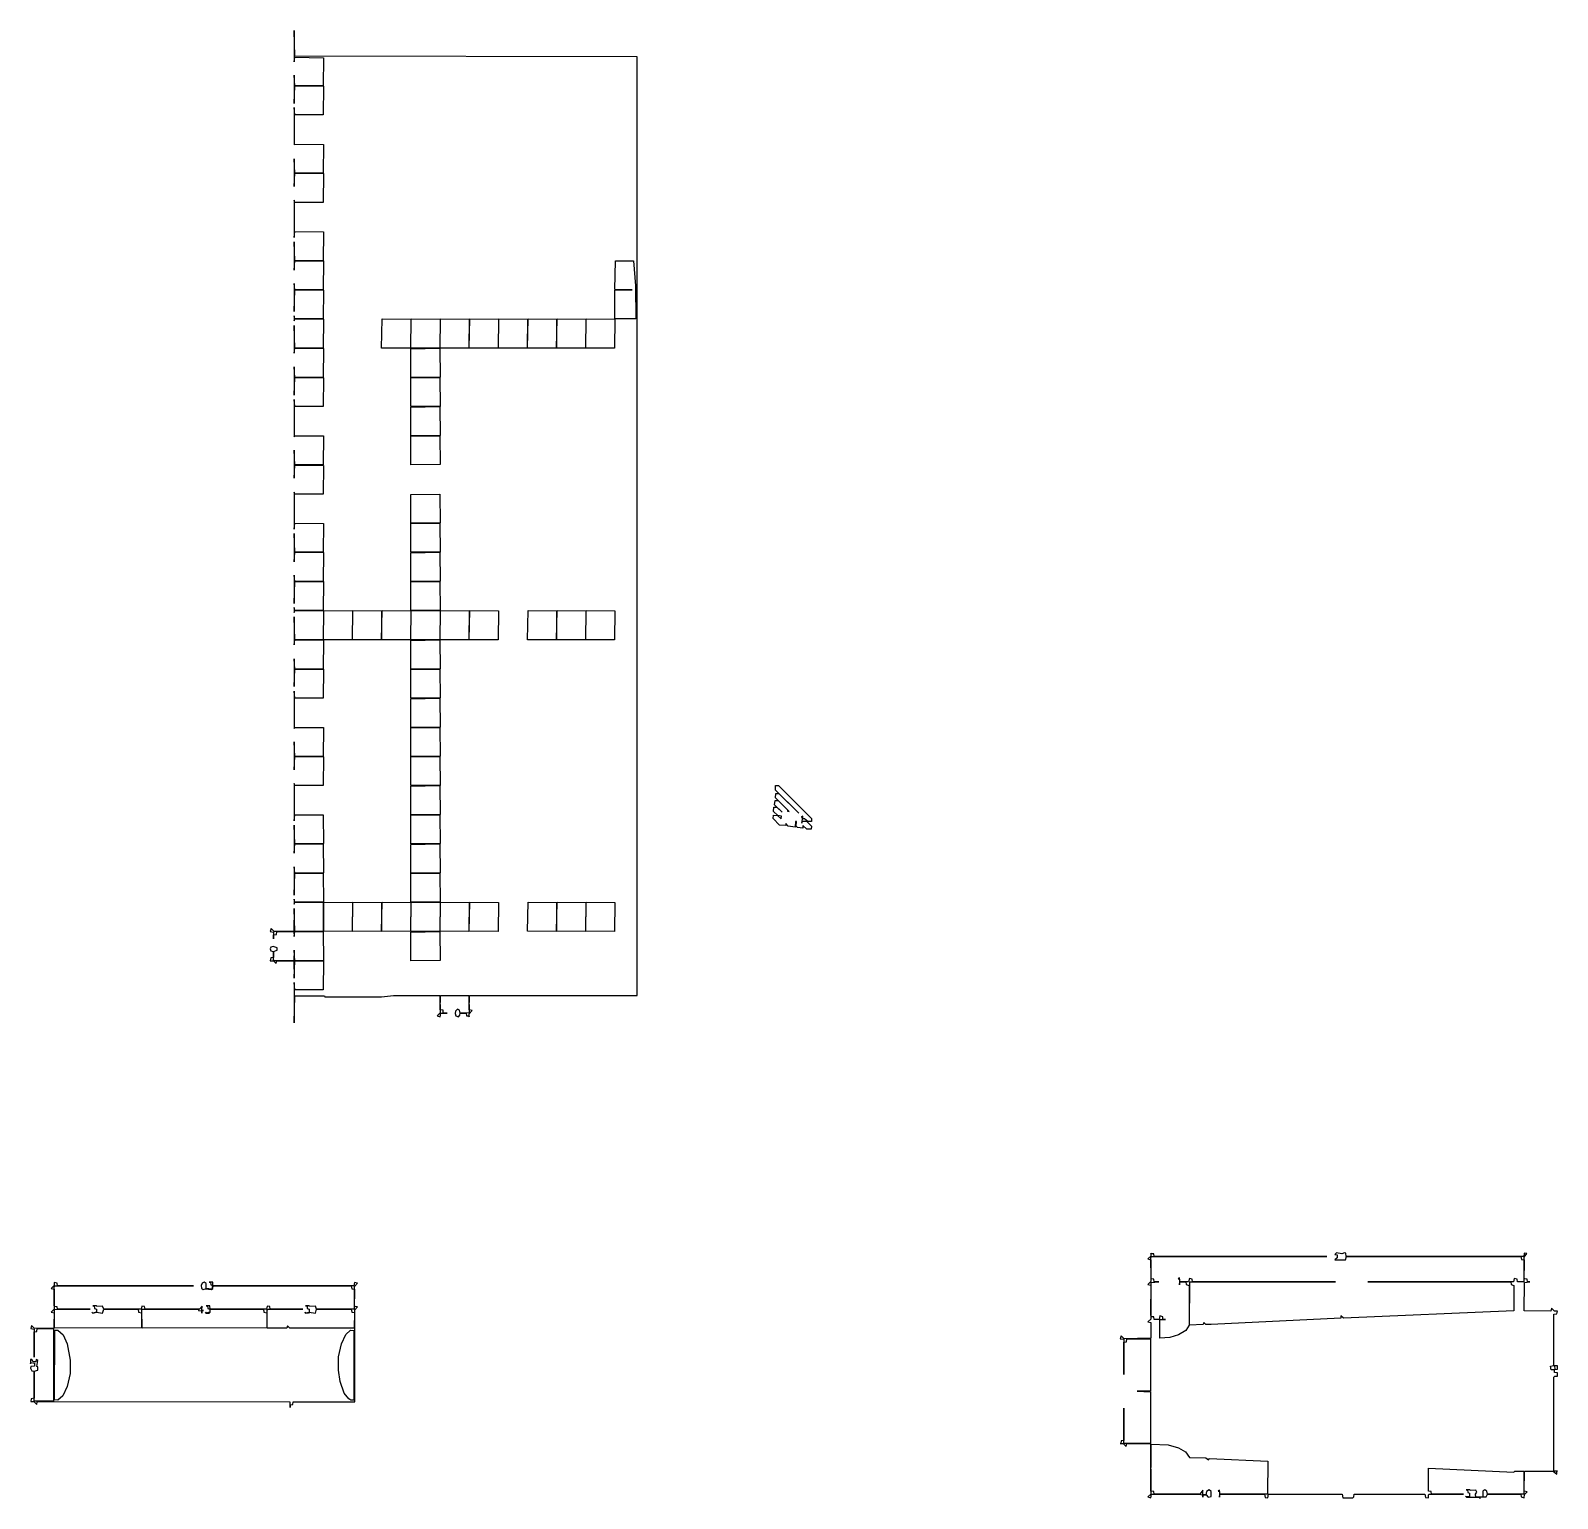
# Model space of a CAD drawing. Extents: x 125 to 734, y 95 to 997.
# Drawn here: x 209 to 733, y 95 to 599 of the extents above; entities that cross this region are included whole.
import ezdxf

# ---------------------------------------------------------------- set-up
doc = ezdxf.new("R2010")
doc.units = 0

msp = doc.modelspace()

# ---------------------------------------------------------------- linework, layer by layer
at = {"layer": 'BRIDGE_ROUTE'}
for p, q in [((216.92, 168.4), (215.98, 167.47)), ((218.02, 169.25), (216.92, 169.5)), ((216.92, 169.5), (216.92, 168.4)), ((216.92, 167.98), (217.17, 168.32)), ((216.92, 161.54), (216.92, 167.98)), ((217.17, 168.32), (264.75, 168.32)), ((218.1, 168.32), (218.02, 169.25)), ((264.75, 168.32), (218.1, 168.32)), ((267.72, 169.25), (267.38, 168.4)), ((267.38, 168.4), (267.55, 167.56)), ((268.39, 169.59), (267.72, 169.25)), ((269.07, 169.08), (268.39, 169.59)), ((269.16, 167.47), (269.07, 169.08)), ((271.36, 169.59), (270.09, 169.59)), ((270.09, 169.59), (270.59, 169.59)), ((270.59, 169.59), (270.68, 168.66)), ((270.68, 168.66), (271.27, 168.4)), ((271.27, 168.4), (271.1, 167.13)), ((271.44, 168.32), (271.36, 169.59)), ((319.79, 168.32), (271.44, 168.32)), ((271.44, 167.47), (271.53, 168.32)), ((271.53, 168.32), (318.85, 168.32)), ((318.85, 168.32), (319.02, 167.3)), ((319.96, 169.5), (319.79, 168.32)), ((320.97, 169.25), (319.96, 169.5)), ((319.96, 168.06), (320.97, 169.25)), ((319.96, 161.54), (319.96, 168.06)), ((215.98, 167.47), (216.92, 167.22)), ((216.92, 167.22), (216.92, 160.27)), ((267.55, 167.56), (268.05, 167.05)), ((268.05, 167.05), (268.9, 167.3)), ((268.9, 167.3), (270.93, 167.05)), ((271.1, 167.13), (269.16, 167.47)), ((270.93, 167.05), (271.44, 167.47)), ((319.02, 167.3), (319.96, 167.22)), ((319.96, 167.22), (319.87, 160.27)), ((216.92, 160.27), (215.98, 159.34)), ((215.98, 159.34), (216.92, 159.09)), ((217.09, 161.21), (216.92, 161.54)), ((216.92, 159.09), (216.92, 153.84)), ((217, 153.84), (217.09, 160.19)), ((218.02, 161.12), (217.09, 161.21)), ((217.09, 160.19), (229.28, 160.27)), ((218.1, 160.27), (218.02, 161.12)), ((229.28, 160.27), (218.1, 160.27)), ((230.21, 159), (229.95, 159.34)), ((229.95, 159.34), (230.21, 159)), ((231.48, 161.46), (230.21, 161.46)), ((230.21, 161.46), (230.72, 161.46)), ((231.48, 159.26), (230.21, 159)), ((230.21, 159), (231.48, 159.26)), ((230.72, 161.46), (230.8, 160.53)), ((230.8, 160.53), (231.48, 160.27)), ((231.56, 161.21), (231.48, 161.46)), ((231.48, 160.27), (231.48, 159.26)), ((231.48, 159.26), (233.6, 159)), ((233.6, 161.37), (231.56, 161.21)), ((234.02, 160.27), (233.6, 161.37)), ((233.6, 159), (234.02, 160.27)), ((246.8, 160.27), (234.02, 160.27)), ((234.02, 160.27), (245.79, 160.27)), ((245.79, 160.27), (245.87, 159.26)), ((245.87, 159.26), (246.97, 159.09)), ((247.06, 161.37), (246.8, 160.27)), ((246.97, 159.09), (246.97, 153.92)), ((247.9, 161.29), (247.06, 161.37)), ((247.06, 160.1), (247.31, 160.27)), ((247.14, 153.84), (247.06, 160.1)), ((247.31, 160.27), (266.45, 160.27)), ((248.16, 160.27), (247.9, 161.29)), ((266.78, 160.27), (248.16, 160.27)), ((266.45, 160.27), (266.53, 159.85)), ((266.53, 159.85), (267.63, 159.77)), ((267.72, 161.37), (266.78, 160.27)), ((267.63, 159.94), (267.72, 161.37)), ((268.22, 159.85), (267.63, 159.94)), ((267.63, 159.68), (268.22, 159.85)), ((267.63, 159.77), (267.63, 159)), ((267.63, 159), (267.63, 159.68)), ((269.07, 159), (268.9, 159.34)), ((268.9, 159.34), (269.07, 159)), ((270.34, 161.46), (269.07, 161.46)), ((269.07, 161.46), (269.58, 161.46)), ((270.34, 159.26), (269.07, 159)), ((269.07, 159), (270.09, 159)), ((269.58, 161.46), (269.66, 160.53)), ((269.66, 160.53), (270.34, 160.36)), ((270.09, 159), (270.43, 159.34)), ((270.43, 160.27), (270.34, 161.46)), ((270.34, 160.36), (270.34, 159.26)), ((289.81, 160.27), (270.43, 160.27)), ((270.43, 159.34), (270.51, 160.27)), ((270.51, 160.27), (288.8, 160.27)), ((288.8, 160.27), (288.88, 159.34)), ((288.88, 159.34), (289.9, 159.09)), ((289.98, 161.37), (289.81, 160.27)), ((289.9, 159.09), (289.9, 153.92)), ((290.91, 161.29), (289.98, 161.37)), ((289.98, 160.02), (290.24, 160.27)), ((290.07, 153.84), (289.98, 160.02)), ((290.24, 160.27), (302.26, 160.27)), ((291.08, 160.27), (290.91, 161.29)), ((302.26, 160.27), (291.08, 160.27)), ((303.19, 159), (303.02, 159.26)), ((303.02, 159.26), (303.19, 159)), ((304.46, 161.46), (303.19, 161.46)), ((303.19, 161.46), (303.7, 161.46)), ((303.19, 159), (304.46, 159.26)), ((304.21, 159), (303.19, 159)), ((303.7, 161.46), (303.78, 160.53)), ((303.78, 160.53), (304.46, 160.27)), ((304.46, 159.26), (304.21, 159)), ((304.55, 161.21), (304.46, 161.46)), ((304.46, 160.27), (304.46, 159.26)), ((304.46, 159.26), (306.58, 159)), ((306.58, 161.37), (304.55, 161.21)), ((307, 160.27), (306.58, 161.37)), ((306.58, 159), (307, 160.27)), ((319.87, 160.27), (307, 160.27)), ((307, 160.27), (318.85, 160.27)), ((318.85, 160.27), (319.02, 159.26)), ((319.02, 159.26), (319.96, 159.17)), ((319.96, 159.17), (319.87, 153.84)), ((320.12, 161.21), (319.96, 161.54)), ((320.04, 160.1), (321.06, 161.12)), ((320.12, 128.52), (320.04, 160.1)), ((321.06, 161.12), (320.12, 161.21)), ((209.21, 154.69), (208.96, 153.67)), ((208.96, 153.67), (210.06, 153.5)), ((210.23, 153.67), (209.21, 154.69)), ((210.06, 153.5), (210.06, 143.85)), ((210.06, 152.57), (211.07, 152.65)), ((210.06, 143.85), (210.06, 152.57)), ((216.92, 153.84), (210.23, 153.67)), ((211.07, 152.65), (211.16, 153.67)), ((211.16, 153.67), (216.75, 153.59)), ((216.75, 153.59), (216.75, 128.78)), ((246.97, 153.92), (217, 153.84)), ((289.9, 153.92), (247.14, 153.84)), ((296.76, 153.84), (290.07, 153.84)), ((297.01, 154.6), (296.76, 153.84)), ((297.77, 153.84), (297.01, 154.6)), ((319.87, 153.84), (297.77, 153.84)), ((209.3, 143.09), (208.87, 143.09)), ((208.87, 143.09), (208.87, 141.56)), ((208.87, 141.56), (208.96, 142.07)), ((208.96, 142.07), (210.23, 141.82)), ((209.72, 142.32), (209.3, 143.09)), ((210.74, 142.32), (209.72, 142.32)), ((210.23, 141.82), (210.23, 140.8)), ((210.82, 143.09), (210.74, 142.32)), ((211.33, 142.75), (210.82, 143.09)), ((211.07, 140.63), (211.33, 142.75)), ((208.96, 140.72), (208.87, 140.12)), ((208.87, 140.12), (209.3, 139.19)), ((210.23, 140.8), (208.96, 140.72)), ((209.3, 139.19), (210.06, 139.02)), ((210.06, 139.11), (211.33, 139.36)), ((210.14, 128.78), (210.06, 139.11)), ((210.06, 139.02), (210.06, 129.79)), ((211.33, 140.55), (211.07, 140.63)), ((211.33, 139.36), (211.33, 140.55)), ((209.13, 129.62), (208.96, 128.69)), ((208.96, 128.69), (209.97, 128.61)), ((210.06, 129.79), (209.13, 129.62)), ((209.97, 128.61), (210.99, 127.68)), ((216.75, 128.78), (210.14, 128.78)), ((210.99, 127.68), (211.16, 128.69)), ((211.16, 128.69), (297.77, 128.52)), ((297.77, 128.52), (297.86, 126.66)), ((297.86, 127.51), (298.79, 127.59)), ((297.86, 126.66), (297.86, 127.51)), ((298.79, 127.59), (298.96, 128.52)), ((298.96, 128.52), (320.12, 128.52))]:
    msp.add_line(p, q, dxfattribs=at)
at = {"layer": 'CONTROL_CAVITY'}
for p, q in [((593.09, 178.48), (592.07, 177.55)), ((593.09, 179.58), (593.09, 178.48)), ((593.17, 179.32), (593.09, 179.58)), ((593.09, 178.05), (593.34, 178.39)), ((593.17, 170.69), (593.09, 178.05)), ((594.11, 179.32), (593.17, 179.32)), ((593.34, 178.39), (653.46, 178.39)), ((594.19, 178.39), (594.11, 179.32)), ((653.46, 178.39), (594.19, 178.39)), ((656.76, 179.66), (656.17, 179.07)), ((656.17, 179.07), (656.93, 178.99)), ((658.62, 179.32), (656.76, 179.66)), ((656.93, 178.99), (656.93, 177.97)), ((659.55, 179.66), (658.62, 179.32)), ((659.98, 179.49), (659.55, 179.66)), ((659.89, 177.21), (660.23, 178.39)), ((660.06, 178.39), (659.98, 179.49)), ((721.02, 178.39), (660.06, 178.39)), ((660.23, 178.39), (720.01, 178.39)), ((720.01, 178.39), (720.17, 177.38)), ((721.11, 179.58), (721.02, 178.39)), ((722.04, 179.41), (721.11, 179.58)), ((721.11, 178.14), (722.04, 179.41)), ((721.11, 171.03), (721.11, 178.14)), ((592.07, 177.55), (593.09, 177.29)), ((593.09, 177.29), (593.09, 169.76)), ((656.93, 177.97), (656.17, 177.21)), ((656.17, 177.21), (659.89, 177.21)), ((720.17, 177.38), (721.11, 177.29)), ((721.11, 177.29), (721.02, 169.67)), ((593.09, 169.76), (592.07, 168.83)), ((592.07, 168.83), (593.09, 168.57)), ((593.09, 158.16), (593.17, 169.5)), ((593.09, 168.57), (593.09, 156.89)), ((594.11, 170.6), (593.17, 170.69)), ((593.17, 169.5), (595.8, 169.67)), ((594.19, 169.67), (594.11, 170.6)), ((595.8, 169.67), (594.19, 169.67)), ((602.91, 171.11), (602.4, 170.69)), ((602.4, 170.69), (602.91, 170.6)), ((603, 169.67), (602.91, 171.11)), ((602.91, 170.6), (602.91, 168.66)), ((602.91, 168.66), (603, 169.67)), ((606.04, 169.67), (603, 169.67)), ((603, 169.67), (605.11, 169.67)), ((605.11, 169.67), (605.2, 168.74)), ((605.2, 168.74), (606.21, 168.49)), ((606.3, 170.86), (606.04, 169.67)), ((606.21, 168.49), (606.21, 154.86)), ((607.31, 170.6), (606.3, 170.86)), ((606.38, 154.86), (606.47, 169.67)), ((606.47, 169.67), (656.42, 169.67)), ((607.4, 169.67), (607.31, 170.6)), ((656.42, 169.67), (607.4, 169.67)), ((717.47, 169.67), (667.51, 169.67)), ((667.51, 169.67), (716.53, 169.67)), ((716.53, 169.67), (716.62, 168.74)), ((716.62, 168.74), (717.63, 168.49)), ((717.72, 170.86), (717.47, 169.67)), ((717.63, 168.49), (717.55, 159.77)), ((718.74, 170.6), (717.72, 170.86)), ((718.82, 169.67), (718.74, 170.6)), ((721.02, 169.67), (718.82, 169.67)), ((721.28, 170.69), (721.11, 171.03)), ((721.11, 159.77), (721.19, 169.5)), ((721.19, 169.5), (723.05, 169.67)), ((722.12, 170.6), (721.28, 170.69)), ((722.21, 169.67), (722.12, 170.6)), ((723.05, 169.67), (722.21, 169.67)), ((593.26, 157.73), (593.09, 158.16)), ((594.11, 157.73), (593.26, 157.73)), ((594.19, 156.8), (594.11, 157.73)), ((596.14, 157.99), (595.97, 156.8)), ((597.15, 157.73), (596.14, 157.99)), ((597.24, 156.8), (597.15, 157.73)), ((658.2, 157.23), (613.75, 155.11)), ((659.21, 157.23), (658.2, 158.07)), ((658.2, 158.07), (658.2, 157.23)), ((717.55, 159.77), (659.21, 157.23)), ((730.25, 159.68), (721.11, 159.77)), ((730.5, 160.7), (730.25, 159.68)), ((731.52, 159.68), (730.5, 160.7)), ((731.27, 158.58), (732.28, 158.67)), ((731.27, 140.97), (731.27, 158.58)), ((732.54, 159.68), (731.52, 159.68)), ((732.28, 158.67), (732.54, 159.68)), ((593.09, 156.89), (592.07, 155.96)), ((592.07, 155.96), (593.09, 155.7)), ((593.09, 155.7), (593.09, 150.37)), ((595.97, 156.8), (594.19, 156.8)), ((596.14, 156.55), (596.39, 156.8)), ((596.22, 150.37), (596.14, 156.55)), ((596.39, 156.8), (598.09, 156.8)), ((598.09, 156.8), (597.24, 156.8)), ((605.03, 152.99), (602.57, 151.55)), ((606.21, 154.86), (605.03, 152.99)), ((611.04, 155.02), (606.38, 154.86)), ((611.21, 155.7), (611.04, 155.02)), ((611.89, 155.11), (611.21, 155.7)), ((613.75, 155.11), (611.89, 155.11)), ((582.93, 151.21), (582.59, 150.2)), ((582.59, 150.2), (583.78, 150.03)), ((583.95, 150.2), (582.93, 151.21)), ((583.78, 150.03), (583.78, 137.92)), ((583.78, 149.01), (584.79, 149.18)), ((583.78, 137.92), (583.78, 149.01)), ((593.09, 150.37), (583.95, 150.2)), ((584.79, 149.18), (584.88, 150.2)), ((584.88, 150.2), (592.92, 150.11)), ((592.92, 150.11), (592.92, 132.25)), ((599.61, 150.62), (596.22, 150.37)), ((602.57, 151.55), (599.61, 150.62)), ((730.17, 140.8), (731.27, 140.97)), ((730.42, 139.53), (730.17, 140.8)), ((731.44, 139.53), (730.42, 139.53)), ((731.27, 136.99), (731.6, 137.33)), ((731.27, 104.99), (731.27, 136.99)), ((731.69, 139.78), (731.44, 139.53)), ((732.54, 140.89), (731.52, 140.89)), ((731.52, 140.89), (731.69, 139.78)), ((731.52, 139.62), (732.54, 139.7)), ((731.52, 138.6), (731.52, 139.62)), ((732.54, 138.51), (731.52, 138.6)), ((731.6, 137.33), (732.54, 137.33)), ((732.54, 139.7), (732.54, 140.89)), ((732.54, 137.33), (732.54, 138.51)), ((592.92, 132.25), (588.43, 132.16)), ((588.43, 132.16), (592.92, 132)), ((592.92, 132), (592.92, 114.3)), ((583.86, 114.3), (583.78, 126.41)), ((583.78, 126.41), (583.78, 115.32)), ((582.93, 115.23), (582.85, 114.3)), ((583.78, 115.32), (582.93, 115.23)), ((582.85, 114.3), (582.59, 114.22)), ((582.59, 114.22), (583.61, 114.22)), ((583.61, 114.22), (584.62, 113.2)), ((592.92, 114.3), (583.86, 114.3)), ((584.62, 113.2), (584.88, 114.22)), ((584.88, 114.22), (593.01, 114.13)), ((593.01, 114.13), (593.09, 96.94)), ((593.09, 97.87), (593.17, 114.05)), ((593.17, 114.05), (599.02, 113.79)), ((599.02, 113.79), (602.57, 112.78)), ((602.57, 112.78), (604.94, 111.42)), ((604.94, 111.42), (606.3, 109.47)), ((606.3, 109.47), (611.89, 109.3)), ((611.89, 109.3), (612.9, 108.71)), ((612.9, 108.71), (613.16, 109.14)), ((613.16, 109.14), (633.22, 108.2)), ((633.22, 108.2), (633.05, 96.86)), ((688.26, 97.96), (688.26, 105.75)), ((688.26, 105.75), (717.63, 104.48)), ((731.44, 104.73), (731.27, 104.99)), ((717.63, 104.48), (717.97, 104.73)), ((717.97, 104.73), (721.02, 104.73)), ((721.02, 104.73), (721.02, 96.86)), ((721.11, 97.96), (721.28, 104.73)), ((721.28, 104.73), (731.01, 104.73)), ((731.01, 104.73), (732.28, 103.72)), ((732.54, 104.73), (731.44, 104.73)), ((732.28, 104.65), (732.54, 104.73)), ((732.28, 103.72), (732.28, 104.65)), ((593.09, 96.94), (592.07, 96.01)), ((592.07, 96.01), (593.09, 95.67)), ((594.11, 97.79), (593.09, 97.87)), ((593.09, 95.67), (593.34, 96.86)), ((593.34, 96.86), (609.68, 96.86)), ((594.19, 96.86), (594.11, 97.79)), ((609.85, 96.86), (594.19, 96.86)), ((609.68, 96.86), (610.79, 96.69)), ((610.95, 98.3), (609.85, 96.86)), ((610.79, 96.69), (610.87, 95.84)), ((610.87, 96.77), (610.95, 98.3)), ((611.97, 96.69), (610.87, 96.77)), ((610.87, 95.84), (611.04, 96.69)), ((611.04, 96.69), (612.06, 96.69)), ((612.22, 97.79), (611.97, 96.69)), ((612.06, 96.69), (612.73, 95.84)), ((613.07, 98.38), (612.22, 97.79)), ((612.73, 95.84), (613.75, 96.1)), ((613.75, 97.79), (613.07, 98.38)), ((613.75, 96.1), (613.75, 97.79)), ((616.63, 98.3), (616.12, 97.87)), ((616.12, 97.87), (616.63, 97.79)), ((616.71, 96.86), (616.63, 98.3)), ((616.63, 97.79), (616.63, 95.84)), ((616.63, 95.84), (616.71, 96.86)), ((633.05, 96.86), (616.71, 96.86)), ((616.71, 96.86), (632.12, 96.86)), ((632.12, 96.86), (632.29, 95.76)), ((632.29, 95.76), (633.22, 95.67)), ((633.22, 95.67), (633.48, 96.86)), ((633.48, 96.86), (658.71, 96.86)), ((658.71, 96.86), (658.96, 95.67)), ((658.96, 95.67), (662.35, 95.67)), ((662.35, 95.67), (662.69, 96.01)), ((662.69, 96.01), (662.77, 96.86)), ((662.77, 96.86), (687.07, 96.86)), ((687.07, 96.86), (687.32, 95.76)), ((687.32, 95.76), (688.26, 95.67)), ((689.27, 97.79), (688.26, 97.96)), ((688.26, 96.69), (688.51, 96.86)), ((688.26, 95.67), (688.26, 96.69)), ((688.51, 96.86), (700.28, 96.86)), ((689.36, 96.86), (689.27, 97.79)), ((700.28, 96.86), (689.36, 96.86)), ((701.21, 95.93), (700.96, 96.18)), ((700.96, 96.18), (701.38, 95.84)), ((702.48, 98.38), (701.21, 98.38)), ((701.21, 98.38), (701.72, 98.38)), ((702.39, 96.1), (701.21, 95.93)), ((701.38, 95.84), (705.78, 95.84)), ((701.72, 98.38), (701.8, 97.45)), ((701.8, 97.45), (702.39, 97.2)), ((702.39, 97.2), (702.39, 96.1)), ((702.56, 98.13), (702.48, 98.38)), ((704.51, 98.3), (702.56, 98.13)), ((704.43, 96.94), (704.85, 97.54)), ((704.51, 95.84), (704.43, 96.94)), ((704.85, 97.54), (704.51, 98.3)), ((706.97, 96.01), (704.51, 95.84)), ((705.78, 95.84), (705.87, 95.42)), ((705.87, 95.42), (706.12, 95.93)), ((706.12, 95.93), (708.07, 95.93)), ((707.64, 98.38), (706.97, 97.96)), ((706.97, 97.96), (706.97, 96.01)), ((708.32, 97.96), (707.64, 98.38)), ((708.07, 95.93), (708.49, 96.86)), ((708.49, 96.86), (708.32, 97.96)), ((721.02, 96.86), (708.49, 96.86)), ((708.49, 96.86), (720.01, 96.86)), ((720.01, 96.86), (720.09, 95.93)), ((720.09, 95.93), (721.11, 95.67)), ((722.12, 97.71), (721.11, 97.96)), ((721.11, 95.67), (721.19, 96.77)), ((721.19, 96.77), (722.12, 97.71))]:
    msp.add_line(p, q, dxfattribs=at)
at = {"layer": 'PICKGUARD'}
for p, q in [((299.3, 598.76), (299.3, 588.09)), ((299.47, 589.96), (299.3, 598.76)), ((299.3, 588.09), (299.47, 589.62)), ((416.9, 589.79), (299.47, 589.96)), ((299.47, 589.62), (309.29, 589.36)), ((309.29, 589.36), (309.2, 579.8)), ((416.9, 267.89), (416.9, 589.79)), ((299.47, 579.8), (299.3, 583.44)), ((299.3, 583.44), (299.3, 573.79)), ((299.3, 573.79), (299.47, 579.8)), ((309.2, 579.8), (299.47, 579.8)), ((299.47, 579.8), (309.29, 579.71)), ((309.29, 579.71), (309.2, 569.81)), ((299.47, 569.81), (299.3, 572.35)), ((299.3, 572.35), (299.3, 559.56)), ((309.2, 569.81), (299.47, 569.81)), ((299.3, 559.56), (299.47, 559.82)), ((299.47, 559.82), (309.29, 559.73)), ((309.29, 559.73), (309.2, 549.83)), ((299.47, 549.83), (299.3, 554.82)), ((299.3, 554.82), (299.3, 545.25)), ((299.3, 545.25), (299.47, 549.83)), ((309.2, 549.83), (299.47, 549.83)), ((299.47, 549.83), (309.29, 549.74)), ((309.29, 549.74), (309.2, 539.83)), ((299.47, 539.83), (299.3, 540.6)), ((299.3, 540.6), (299.3, 527.81)), ((309.2, 539.83), (299.47, 539.83)), ((299.3, 527.81), (299.47, 529.84)), ((299.47, 529.84), (309.29, 529.76)), ((309.29, 529.76), (309.2, 519.85)), ((299.47, 519.85), (299.3, 526.29)), ((299.3, 526.29), (299.3, 516.64)), ((299.3, 516.64), (299.47, 519.85)), ((309.2, 519.85), (299.47, 519.85)), ((299.47, 519.85), (309.29, 519.77)), ((309.29, 519.77), (309.2, 509.86)), ((299.47, 509.86), (299.3, 511.98)), ((299.3, 511.98), (299.3, 502.41)), ((299.3, 502.41), (299.47, 509.86)), ((309.2, 509.86), (299.47, 509.86)), ((299.47, 509.86), (309.29, 509.78)), ((309.29, 509.78), (309.2, 499.87)), ((299.47, 499.87), (299.3, 500.89)), ((299.3, 500.89), (299.3, 499.19)), ((299.3, 499.19), (299.47, 499.87)), ((299.47, 489.8), (299.3, 497.67)), ((299.3, 497.67), (299.3, 488.1)), ((309.2, 499.87), (299.47, 499.87)), ((299.47, 499.87), (309.29, 499.79)), ((309.29, 499.79), (309.2, 489.8)), ((299.3, 488.1), (299.47, 489.8)), ((309.2, 489.8), (299.47, 489.8)), ((299.47, 489.8), (309.29, 489.71)), ((309.29, 489.71), (309.2, 479.81)), ((299.47, 479.81), (299.3, 483.45)), ((299.3, 483.45), (299.3, 473.79)), ((299.3, 473.79), (299.47, 479.81)), ((309.2, 479.81), (299.47, 479.81)), ((299.47, 479.81), (309.29, 479.72)), ((309.29, 479.72), (309.2, 469.82)), ((299.47, 469.82), (299.3, 472.27)), ((299.3, 472.27), (299.3, 459.49)), ((309.2, 469.82), (299.47, 469.82)), ((299.3, 459.49), (299.47, 459.82)), ((299.47, 459.82), (309.29, 459.74)), ((309.29, 459.74), (309.2, 449.83)), ((299.47, 449.83), (299.3, 454.83)), ((299.3, 454.83), (299.3, 445.26)), ((299.3, 445.26), (299.47, 449.75)), ((309.2, 449.83), (299.47, 449.83)), ((299.47, 449.75), (309.29, 449.66)), ((309.29, 449.66), (309.2, 439.84)), ((299.47, 439.84), (299.3, 440.52)), ((299.3, 440.52), (299.3, 427.74)), ((309.2, 439.84), (299.47, 439.84)), ((299.3, 427.74), (299.47, 429.85)), ((299.47, 429.85), (309.29, 429.77)), ((309.29, 429.77), (309.2, 419.86)), ((299.47, 419.86), (299.3, 426.3)), ((299.3, 426.3), (299.3, 416.64)), ((299.3, 416.64), (299.47, 419.86)), ((309.2, 419.86), (299.47, 419.86)), ((299.47, 419.86), (309.29, 419.78)), ((309.29, 419.78), (309.2, 409.87)), ((299.47, 409.87), (299.3, 411.99)), ((299.3, 411.99), (299.3, 402.34)), ((299.3, 402.34), (299.47, 409.87)), ((309.2, 409.87), (299.47, 409.87)), ((299.47, 409.87), (309.29, 409.79)), ((309.29, 409.79), (309.2, 399.88)), ((299.47, 399.88), (299.3, 400.9)), ((299.3, 400.9), (299.3, 399.2)), ((299.3, 399.2), (299.47, 399.88)), ((309.2, 399.88), (299.47, 399.88)), ((299.47, 399.88), (309.29, 399.8)), ((309.29, 399.8), (309.2, 389.81)), ((299.47, 389.81), (299.3, 397.68)), ((299.3, 397.68), (299.3, 388.11)), ((299.3, 388.11), (299.47, 389.81)), ((309.2, 389.81), (299.47, 389.81)), ((299.47, 389.81), (309.29, 389.72)), ((309.29, 389.72), (309.2, 379.81)), ((299.47, 379.81), (299.3, 383.37)), ((299.3, 383.37), (299.3, 373.8)), ((299.3, 373.8), (299.47, 379.81)), ((309.2, 379.81), (299.47, 379.81)), ((299.47, 379.81), (309.29, 379.73)), ((309.29, 379.73), (309.2, 369.82)), ((299.47, 369.82), (299.3, 372.28)), ((299.3, 372.28), (299.3, 359.49)), ((309.2, 369.82), (299.47, 369.82)), ((299.3, 359.49), (299.47, 359.83)), ((299.47, 359.83), (309.29, 359.75)), ((309.29, 359.75), (309.2, 349.84)), ((299.47, 349.84), (299.3, 354.84)), ((299.3, 354.84), (299.3, 345.27)), ((299.3, 345.27), (299.47, 349.84)), ((309.2, 349.84), (299.47, 349.84)), ((299.47, 349.84), (309.29, 349.76)), ((309.29, 349.76), (309.2, 339.85)), ((299.47, 339.85), (299.3, 340.53)), ((299.3, 340.53), (299.3, 327.74)), ((309.2, 339.85), (299.47, 339.85)), ((299.3, 327.74), (299.47, 329.86)), ((299.47, 319.87), (299.3, 326.31)), ((299.3, 326.31), (299.3, 316.65)), ((299.47, 329.86), (309.2, 329.86)), ((309.2, 329.86), (309.29, 319.96)), ((299.3, 316.65), (299.47, 319.87)), ((309.29, 319.96), (299.47, 319.87)), ((299.47, 319.87), (309.2, 319.87)), ((309.2, 319.87), (309.29, 309.96)), ((299.47, 309.88), (299.3, 312)), ((299.3, 312), (299.3, 302.34)), ((299.3, 302.34), (299.47, 309.88)), ((309.29, 309.96), (299.47, 309.88)), ((299.47, 309.88), (309.2, 309.88)), ((309.2, 309.88), (309.29, 299.97)), ((299.47, 299.89), (299.3, 300.91)), ((299.3, 300.91), (299.3, 299.21)), ((299.3, 299.21), (299.47, 299.89)), ((309.29, 299.97), (299.47, 299.89)), ((299.47, 299.89), (309.2, 299.89)), ((309.2, 299.89), (309.29, 289.9)), ((299.3, 297.69), (299.21, 289.81)), ((299.47, 289.81), (299.3, 297.69)), ((291.42, 290.91), (291.08, 289.81)), ((291.08, 289.81), (292.18, 289.64)), ((292.44, 289.81), (291.42, 290.91)), ((292.18, 289.64), (292.18, 287.36)), ((292.18, 288.71), (293.2, 288.8)), ((292.18, 287.36), (292.18, 288.71)), ((299.21, 289.81), (292.44, 289.81)), ((293.2, 288.8), (293.37, 289.81)), ((293.37, 289.81), (299.21, 289.81)), ((299.21, 289.81), (299.3, 288.12)), ((299.3, 288.12), (299.47, 289.81)), ((309.29, 289.9), (299.47, 289.81)), ((299.47, 289.81), (309.2, 289.81)), ((309.2, 289.81), (309.29, 279.91)), ((291.25, 284.4), (291, 283.89)), ((291, 283.89), (291.25, 283.21)), ((292.1, 284.65), (291.25, 284.4)), ((291.25, 283.21), (292.18, 282.96)), ((293.45, 284.23), (292.1, 284.65)), ((292.18, 282.96), (293.45, 283.38)), ((292.18, 280.08), (292.18, 282.96)), ((292.18, 282.96), (292.18, 280.92)), ((293.45, 283.38), (293.45, 284.23)), ((299.3, 283.38), (299.21, 279.82)), ((299.47, 279.82), (299.3, 283.38)), ((291.25, 280.75), (291.08, 279.82)), ((291.08, 279.82), (292.18, 279.74)), ((292.18, 280.92), (291.25, 280.75)), ((292.44, 279.82), (292.18, 280.08)), ((292.18, 279.74), (293.12, 278.81)), ((299.21, 279.82), (292.44, 279.82)), ((293.12, 278.81), (293.37, 279.82)), ((293.37, 279.82), (299.21, 279.82)), ((299.21, 279.82), (299.3, 273.81)), ((299.3, 273.81), (299.47, 279.82)), ((309.29, 279.91), (299.47, 279.82)), ((299.47, 279.82), (309.29, 279.74)), ((309.29, 279.74), (309.2, 269.83)), ((299.47, 269.83), (299.3, 272.29)), ((299.3, 272.29), (299.3, 258.49)), ((299.3, 258.49), (299.47, 267.72)), ((309.2, 269.83), (299.47, 269.83)), ((299.47, 267.72), (309.71, 267.72)), ((309.71, 267.72), (309.8, 267.38)), ((309.8, 267.38), (329.18, 267.38)), ((329.18, 267.38), (333.33, 267.89)), ((333.33, 267.89), (349.25, 267.89)), ((349.25, 267.89), (349.33, 261.96)), ((349.33, 262.97), (349.42, 267.89)), ((349.42, 267.89), (359.24, 267.89)), ((359.24, 267.89), (359.33, 261.96)), ((359.33, 262.97), (359.41, 267.89)), ((359.41, 267.89), (416.9, 267.89)), ((349.33, 261.96), (348.32, 260.86)), ((350.35, 262.81), (349.33, 262.97)), ((349.33, 260.6), (349.59, 261.87)), ((349.59, 261.87), (351.79, 261.87)), ((350.44, 261.87), (350.35, 262.81)), ((351.79, 261.87), (350.44, 261.87)), ((354.58, 262.55), (354.5, 261.7)), ((355.26, 263.14), (354.58, 262.55)), ((355.94, 262.81), (355.26, 263.14)), ((356.19, 261.87), (355.94, 262.81)), ((356.11, 261.11), (356.19, 261.87)), ((359.33, 261.96), (356.19, 261.87)), ((356.19, 261.87), (358.31, 261.87)), ((358.31, 261.87), (358.39, 260.86)), ((360.34, 262.72), (359.33, 262.97)), ((359.33, 261.62), (360.34, 262.72)), ((348.32, 260.86), (349.33, 260.6)), ((354.5, 261.7), (354.75, 260.86)), ((354.75, 260.86), (355.6, 260.6)), ((355.6, 260.6), (356.11, 261.11)), ((358.39, 260.86), (359.24, 260.86)), ((359.24, 260.86), (359.33, 260.6)), ((359.33, 260.6), (359.33, 261.62))]:
    msp.add_line(p, q, dxfattribs=at)
at = {"layer": 'SMALL_FEATURE'}
for p, q in [((409.28, 509.95), (409.45, 519.85)), ((409.45, 519.85), (415.63, 519.77)), ((415.63, 519.77), (416.39, 511.22)), ((415.21, 509.86), (409.28, 509.95)), ((409.28, 509.69), (415.21, 509.86)), ((409.28, 499.96), (409.28, 509.69)), ((416.39, 511.22), (416.48, 499.87)), ((329.27, 489.88), (329.44, 499.87)), ((329.44, 499.87), (339.26, 499.79)), ((339.26, 499.79), (339.17, 489.8)), ((339.26, 489.88), (339.43, 499.87)), ((339.43, 499.87), (349.33, 499.79)), ((349.33, 499.79), (349.25, 489.8)), ((349.33, 489.88), (349.5, 499.87)), ((349.5, 499.87), (359.33, 499.79)), ((359.33, 499.79), (359.24, 489.8)), ((359.33, 489.88), (359.49, 499.87)), ((359.49, 499.87), (369.32, 499.79)), ((369.32, 499.79), (369.23, 489.8)), ((369.32, 489.88), (369.49, 499.87)), ((369.49, 499.87), (379.31, 499.79)), ((379.31, 499.79), (379.22, 489.8)), ((379.31, 489.88), (379.48, 499.87)), ((379.48, 499.87), (389.3, 499.79)), ((389.3, 499.79), (389.21, 489.8)), ((389.3, 489.88), (389.47, 499.87)), ((389.47, 499.87), (399.29, 499.79)), ((399.29, 499.79), (399.2, 489.8)), ((399.29, 489.88), (399.46, 499.87)), ((399.46, 499.87), (409.28, 499.79)), ((409.28, 499.79), (409.19, 489.8)), ((416.48, 499.87), (409.28, 499.96)), ((339.17, 489.8), (329.27, 489.88)), ((349.25, 489.8), (339.26, 489.88)), ((339.26, 489.63), (349.25, 489.8)), ((339.34, 479.81), (339.26, 489.63)), ((349.25, 489.8), (349.33, 479.89)), ((359.24, 489.8), (349.33, 489.88)), ((369.23, 489.8), (359.33, 489.88)), ((379.22, 489.8), (369.32, 489.88)), ((389.21, 489.8), (379.31, 489.88)), ((399.2, 489.8), (389.3, 489.88)), ((409.19, 489.8), (399.29, 489.88)), ((339.26, 479.64), (349.25, 479.81)), ((339.34, 469.82), (339.26, 479.64)), ((349.33, 479.89), (339.34, 479.81)), ((349.25, 479.81), (349.33, 469.9)), ((339.26, 469.65), (349.25, 469.82)), ((339.34, 459.82), (339.26, 469.65)), ((349.33, 469.9), (339.34, 469.82)), ((349.25, 469.82), (349.33, 459.91)), ((339.26, 459.66), (349.25, 459.82)), ((339.34, 449.83), (339.26, 459.66)), ((349.33, 459.91), (339.34, 459.82)), ((349.25, 459.82), (349.33, 449.92)), ((349.33, 449.92), (339.34, 449.83)), ((339.26, 439.67), (349.25, 439.84)), ((339.34, 429.85), (339.26, 439.67)), ((349.25, 439.84), (349.33, 429.94)), ((339.26, 429.68), (349.25, 429.85)), ((339.34, 419.86), (339.26, 429.68)), ((349.33, 429.94), (339.34, 429.85)), ((349.25, 429.85), (349.33, 419.95)), ((339.26, 419.69), (349.25, 419.86)), ((339.34, 409.87), (339.26, 419.69)), ((349.33, 419.95), (339.34, 419.86)), ((349.25, 419.86), (349.33, 409.96)), ((339.26, 409.7), (349.25, 409.87)), ((339.34, 399.88), (339.26, 409.7)), ((349.33, 409.96), (339.34, 409.87)), ((349.25, 409.87), (349.33, 399.97)), ((309.29, 389.89), (309.46, 399.88)), ((309.46, 399.88), (319.28, 399.8)), ((319.28, 399.8), (319.19, 389.81)), ((319.28, 389.89), (319.45, 399.88)), ((319.45, 399.88), (329.27, 399.8)), ((329.27, 399.8), (329.18, 389.81)), ((329.27, 389.89), (329.44, 399.88)), ((329.44, 399.88), (339.26, 399.8)), ((339.26, 399.8), (339.17, 389.81)), ((339.26, 389.89), (339.43, 399.88)), ((349.33, 399.97), (339.34, 399.88)), ((339.43, 399.88), (349.33, 399.8)), ((349.33, 399.8), (349.25, 389.81)), ((349.33, 389.89), (349.5, 399.88)), ((349.5, 399.88), (359.33, 399.8)), ((359.33, 399.8), (359.24, 389.81)), ((359.33, 389.89), (359.49, 399.88)), ((359.49, 399.88), (369.32, 399.8)), ((369.32, 399.8), (369.23, 389.81)), ((379.31, 389.89), (379.48, 399.88)), ((379.48, 399.88), (389.3, 399.8)), ((389.3, 399.8), (389.21, 389.81)), ((389.3, 389.89), (389.47, 399.88)), ((389.47, 399.88), (399.29, 399.8)), ((399.29, 399.8), (399.2, 389.81)), ((399.29, 389.89), (399.46, 399.88)), ((399.46, 399.88), (409.28, 399.8)), ((409.28, 399.8), (409.19, 389.81)), ((319.19, 389.81), (309.29, 389.89)), ((329.18, 389.81), (319.28, 389.89)), ((339.17, 389.81), (329.27, 389.89)), ((349.25, 389.81), (339.26, 389.89)), ((339.26, 389.64), (349.25, 389.81)), ((339.34, 379.81), (339.26, 389.64)), ((349.25, 389.81), (349.33, 379.9)), ((359.24, 389.81), (349.33, 389.89)), ((369.23, 389.81), (359.33, 389.89)), ((389.21, 389.81), (379.31, 389.89)), ((399.2, 389.81), (389.3, 389.89)), ((409.19, 389.81), (399.29, 389.89)), ((339.26, 379.65), (349.25, 379.81)), ((339.34, 369.82), (339.26, 379.65)), ((349.33, 379.9), (339.34, 379.81)), ((349.25, 379.81), (349.33, 369.91)), ((339.26, 369.65), (349.25, 369.82)), ((339.34, 359.83), (339.26, 369.65)), ((349.33, 369.91), (339.34, 369.82)), ((349.25, 369.82), (349.33, 359.92)), ((339.26, 359.66), (349.25, 359.83)), ((339.34, 349.84), (339.26, 359.66)), ((349.33, 359.92), (339.34, 359.83)), ((349.25, 359.83), (349.33, 349.93)), ((339.26, 349.67), (349.25, 349.84)), ((339.34, 339.85), (339.26, 349.67)), ((349.33, 349.93), (339.34, 349.84)), ((349.25, 349.84), (349.33, 339.94)), ((339.26, 339.68), (349.25, 339.85)), ((339.34, 329.86), (339.26, 339.68)), ((349.33, 339.94), (339.34, 339.85)), ((349.25, 339.85), (349.33, 329.95)), ((464.31, 338.33), (464.4, 339.94)), ((472.36, 330.37), (464.31, 338.33)), ((464.4, 339.94), (465.41, 339.94)), ((464.4, 335.62), (464.48, 337.14)), ((469.05, 330.96), (464.4, 335.62)), ((464.48, 337.14), (465.5, 337.14)), ((465.41, 339.94), (476.76, 328.59)), ((465.5, 337.14), (472.36, 330.37)), ((349.33, 329.95), (339.34, 329.86)), ((463.72, 330.96), (463.8, 332.49)), ((465.16, 329.61), (463.72, 330.96)), ((463.8, 332.49), (464.82, 332.49)), ((464.06, 333.25), (464.23, 334.77)), ((466.68, 330.71), (464.06, 333.25)), ((464.23, 334.77), (465.24, 334.77)), ((464.82, 332.49), (466.68, 330.71)), ((465.24, 334.77), (468.46, 331.55)), ((468.46, 331.55), (468.46, 331.05)), ((468.46, 331.05), (469.05, 330.96)), ((339.26, 329.69), (349.25, 329.86)), ((339.34, 319.87), (339.26, 329.69)), ((349.25, 329.86), (349.33, 319.96)), ((463.55, 328.59), (463.63, 329.69)), ((465.75, 326.31), (463.55, 328.59)), ((463.63, 329.69), (465.07, 329.61)), ((465.07, 329.61), (466.26, 328.51)), ((466.43, 329.35), (465.16, 329.61)), ((467.78, 326.22), (465.75, 326.31)), ((466.26, 328.51), (466.43, 329.35)), ((467.87, 326.81), (467.78, 326.22)), ((468.71, 325.97), (467.87, 326.81)), ((471.09, 325.63), (468.71, 325.97)), ((471.25, 327.49), (471.09, 325.63)), ((471.51, 327.49), (471.25, 327.49)), ((471.42, 325.97), (471.51, 327.49)), ((471.85, 325.46), (471.42, 325.97)), ((473.71, 325.29), (471.85, 325.46)), ((473.71, 329.35), (473.12, 329.1)), ((473.12, 329.1), (473.54, 329.01)), ((473.54, 329.01), (473.37, 326.98)), ((473.37, 326.98), (473.54, 327.66)), ((473.54, 327.66), (474.98, 327.66)), ((473.71, 328.51), (473.71, 329.35)), ((474.3, 328.42), (473.71, 328.51)), ((473.79, 326.22), (473.71, 325.29)), ((475.15, 324.87), (473.79, 326.22)), ((475.49, 327.49), (474.3, 328.42)), ((474.98, 327.66), (476.67, 325.97)), ((476.59, 324.87), (475.15, 324.87)), ((476.67, 327.49), (475.49, 327.49)), ((476.67, 325.97), (476.59, 324.87)), ((476.76, 328.59), (476.67, 327.49)), ((339.26, 319.7), (349.25, 319.87)), ((339.34, 309.88), (339.26, 319.7)), ((349.33, 319.96), (339.34, 319.87)), ((349.25, 319.87), (349.33, 309.96)), ((339.26, 309.71), (349.25, 309.88)), ((339.34, 299.89), (339.26, 309.71)), ((349.33, 309.96), (339.34, 309.88)), ((349.25, 309.88), (349.33, 299.97)), ((309.29, 289.9), (309.46, 299.89)), ((309.46, 299.89), (319.28, 299.8)), ((319.28, 299.8), (319.19, 289.81)), ((319.28, 289.9), (319.45, 299.89)), ((319.45, 299.89), (329.27, 299.8)), ((329.27, 299.8), (329.18, 289.81)), ((329.27, 289.9), (329.44, 299.89)), ((329.44, 299.89), (339.26, 299.8)), ((339.26, 299.8), (339.17, 289.81)), ((339.26, 289.9), (339.43, 299.89)), ((349.33, 299.97), (339.34, 299.89)), ((339.43, 299.89), (349.33, 299.8)), ((349.33, 299.8), (349.25, 289.81)), ((349.33, 289.9), (349.5, 299.89)), ((349.5, 299.89), (359.33, 299.8)), ((359.33, 299.8), (359.24, 289.81)), ((359.33, 289.9), (359.49, 299.89)), ((359.49, 299.89), (369.32, 299.8)), ((369.32, 299.8), (369.23, 289.81)), ((379.31, 289.9), (379.48, 299.89)), ((379.48, 299.89), (389.3, 299.8)), ((389.3, 299.8), (389.21, 289.81)), ((389.3, 289.9), (389.47, 299.89)), ((389.47, 299.89), (399.29, 299.8)), ((399.29, 299.8), (399.2, 289.81)), ((399.29, 289.9), (399.46, 299.89)), ((399.46, 299.89), (409.28, 299.8)), ((409.28, 299.8), (409.19, 289.81)), ((319.19, 289.81), (309.29, 289.9)), ((329.18, 289.81), (319.28, 289.9)), ((339.17, 289.81), (329.27, 289.9)), ((349.25, 289.81), (339.26, 289.9)), ((339.26, 289.64), (349.25, 289.81)), ((339.34, 279.82), (339.26, 289.64)), ((349.25, 289.81), (349.33, 279.91)), ((359.24, 289.81), (349.33, 289.9)), ((369.23, 289.81), (359.33, 289.9)), ((389.21, 289.81), (379.31, 289.9)), ((399.2, 289.81), (389.3, 289.9)), ((409.19, 289.81), (399.29, 289.9)), ((349.33, 279.91), (339.34, 279.82)), ((217.09, 129.2), (217.17, 153.16)), ((217.17, 153.16), (218.19, 153.16)), ((218.19, 153.16), (220.05, 151.47)), ((316.99, 151.64), (318.6, 153.08)), ((318.6, 153.08), (319.79, 152.99)), ((319.79, 152.99), (319.7, 129.12)), ((220.05, 151.47), (221.49, 148.42)), ((221.49, 148.42), (222.5, 142.83)), ((314.54, 144.02), (315.47, 148.42)), ((315.47, 148.42), (316.99, 151.64)), ((222.5, 142.83), (222.42, 138.26)), ((314.45, 139.45), (314.54, 144.02)), ((222.42, 138.26), (221.49, 133.77)), ((315.04, 135.47), (314.45, 139.45)), ((221.49, 133.77), (219.96, 130.64)), ((316.4, 131.57), (315.04, 135.47)), ((318.01, 129.54), (316.4, 131.57)), ((218.27, 129.12), (217.09, 129.2)), ((219.96, 130.64), (218.27, 129.12)), ((318.69, 129.12), (318.01, 129.54)), ((319.7, 129.12), (318.69, 129.12))]:
    msp.add_line(p, q, dxfattribs=at)

doc.saveas('drawing.dxf')
